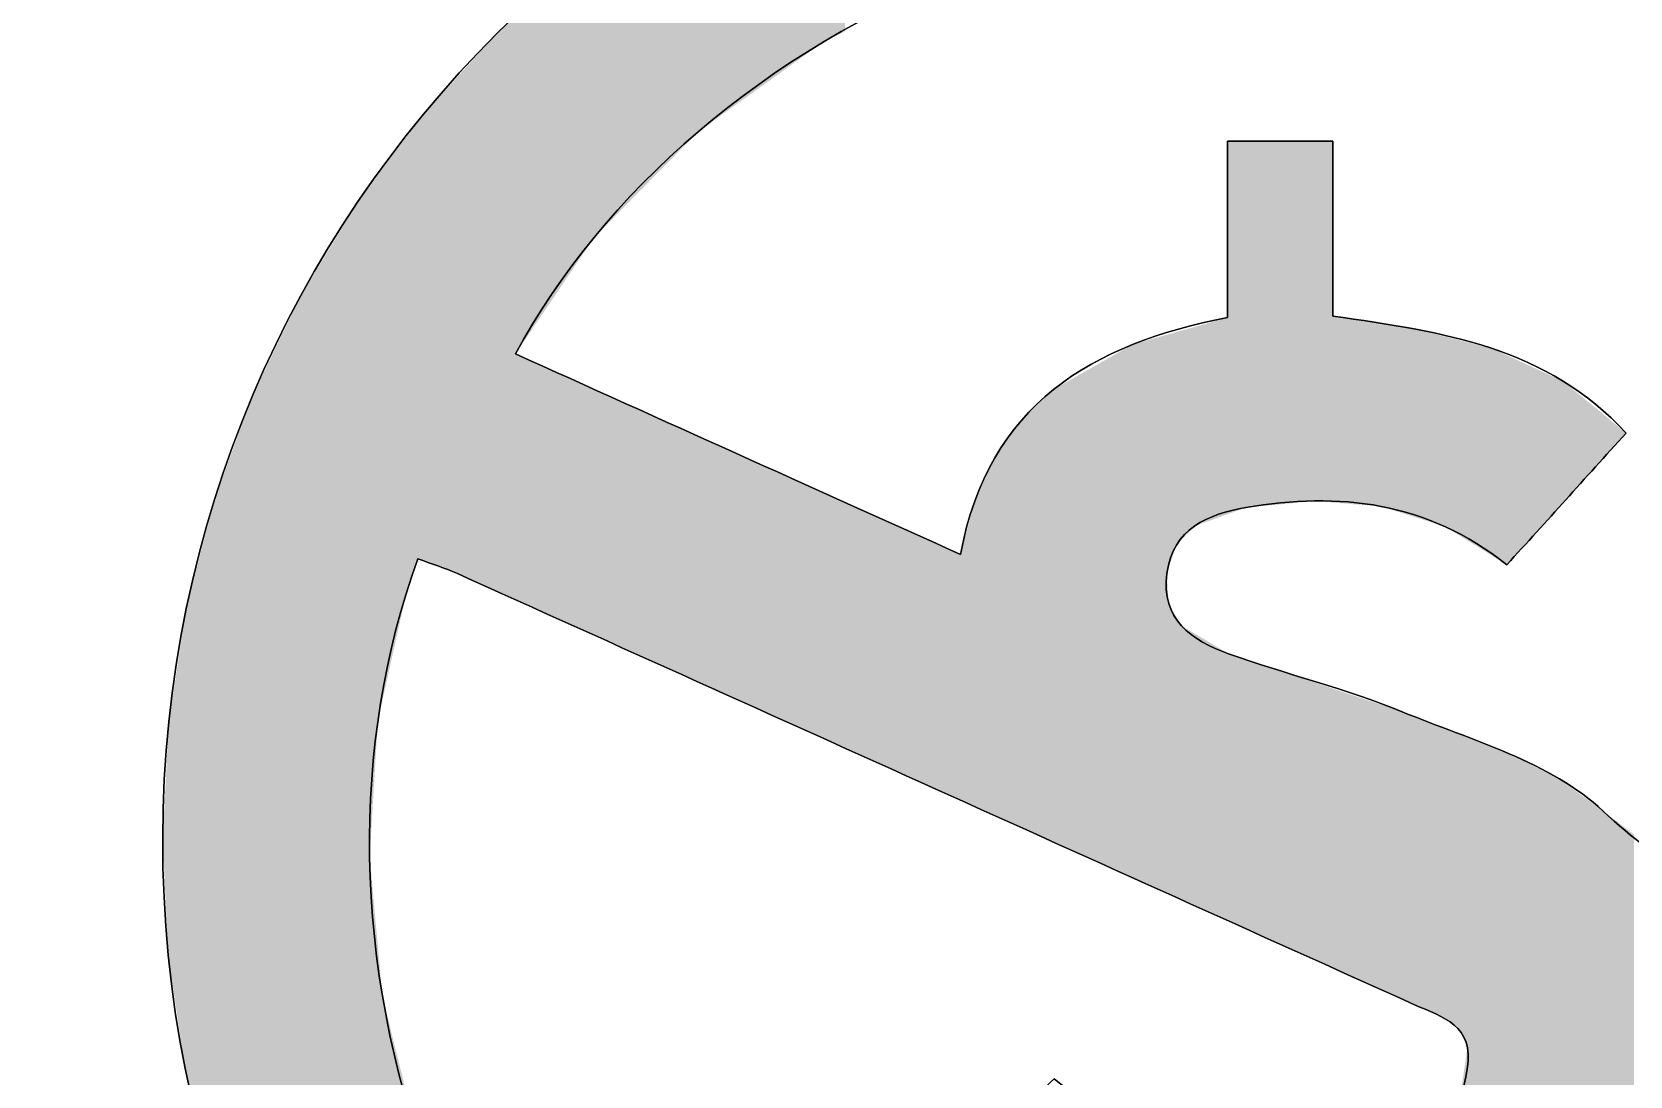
# Model space of a CAD drawing. Extents: x -255 to 680, y -360 to 140.
# Drawn here: x 93.26 to 103.95, y -320.7 to -313.72 of the extents above; entities that cross this region are included whole.
import ezdxf

# ---------------------------------------------------------------- set-up
doc = ezdxf.new("R2010")
doc.units = 0
doc.layers.add('CALQUE_1', color=7, linetype='CONTINUOUS')

# ---------------------------------------------------------------- blocks, each defined once
blk = doc.blocks.new('*U26')
at = {"layer": 'CALQUE_1', "color": 7}
for points in [[(98.558, -313.785), (98.229, -312.376), (98.558, -312.218)], [(98.558, -313.785), (98.558, -312.218), (98.702, -313.715)], [(98.085, -314.124), (97.716, -312.673), (98.085, -312.449)], [(98.124, -314.096), (98.085, -312.449), (98.124, -312.426)], [(98.085, -314.124), (98.085, -312.449), (98.124, -314.096)], [(98.229, -314.021), (98.124, -312.426), (98.229, -312.376)], [(98.124, -314.096), (98.124, -312.426), (98.229, -314.021)], [(98.229, -314.021), (98.229, -312.376), (98.558, -313.785)], [(97.716, -314.389), (97.497, -312.805), (97.716, -312.673)], [(97.716, -314.389), (97.716, -312.673), (98.085, -314.124)], [(97.401, -314.708), (97.02, -313.161), (97.401, -312.877)], [(97.461, -314.648), (97.401, -312.877), (97.461, -312.832)], [(97.401, -314.708), (97.401, -312.877), (97.461, -314.648)], [(97.497, -314.611), (97.461, -312.832), (97.497, -312.805)], [(97.461, -314.648), (97.461, -312.832), (97.497, -314.611)], [(97.497, -314.611), (97.497, -312.805), (97.716, -314.389)], [(97.02, -315.096), (96.911, -313.242), (97.02, -313.161)], [(97.02, -315.096), (97.02, -313.161), (97.401, -314.708)], [(96.878, -315.306), (96.728, -313.408), (96.878, -313.272)], [(96.911, -315.257), (96.878, -313.272), (96.911, -313.242)], [(96.878, -315.306), (96.878, -313.272), (96.911, -315.257)], [(96.911, -315.257), (96.911, -313.242), (97.02, -315.096)], [(96.728, -315.528), (96.506, -313.609), (96.728, -313.408)], [(96.728, -315.528), (96.728, -313.408), (96.878, -315.306)], [(96.494, -317.517), (96.37, -313.732), (96.494, -313.62)], [(96.506, -315.856), (96.494, -313.62), (96.506, -313.609)], [(96.494, -315.874), (96.494, -313.62), (96.506, -315.856)], [(96.506, -315.856), (96.506, -313.609), (96.728, -315.528)], [(96.37, -317.462), (96.34, -313.765), (96.37, -313.732)], [(96.37, -317.462), (96.37, -313.732), (96.494, -317.517)], [(96.34, -317.448), (96.206, -313.912), (96.34, -313.765)], [(96.34, -317.448), (96.34, -313.765), (96.37, -317.462)], [(96.156, -317.365), (96.105, -314.023), (96.156, -313.967)], [(96.206, -317.387), (96.156, -313.967), (96.206, -313.912)], [(96.156, -317.365), (96.156, -313.967), (96.206, -317.387)], [(96.206, -317.387), (96.206, -313.912), (96.34, -317.448)], [(96.066, -317.325), (96.008, -314.129), (96.066, -314.066)], [(96.094, -317.337), (96.066, -314.066), (96.094, -314.035)], [(96.066, -317.325), (96.066, -314.066), (96.094, -317.337)], [(96.101, -317.34), (96.094, -314.035), (96.101, -314.027)], [(96.094, -317.337), (96.094, -314.035), (96.101, -317.34)], [(96.105, -317.342), (96.101, -314.027), (96.105, -314.023)], [(96.101, -317.34), (96.101, -314.027), (96.105, -317.342)], [(96.105, -317.342), (96.105, -314.023), (96.156, -317.365)], [(96.008, -317.303), (95.891, -314.257), (96.008, -314.129)], [(96.008, -317.303), (96.008, -314.129), (96.066, -317.325)], [(95.862, -317.252), (95.852, -314.306), (95.862, -314.293)], [(95.879, -317.258), (95.862, -314.293), (95.879, -314.271)], [(95.862, -317.252), (95.862, -314.293), (95.879, -317.258)], [(95.891, -317.262), (95.879, -314.271), (95.891, -314.257)], [(95.879, -317.258), (95.879, -314.271), (95.891, -317.262)], [(95.891, -317.262), (95.891, -314.257), (96.008, -317.303)], [(95.831, -317.273), (95.763, -314.426), (95.831, -314.335)], [(95.832, -317.271), (95.831, -314.335), (95.832, -314.333)], [(95.831, -317.273), (95.831, -314.335), (95.832, -317.271)], [(95.848, -317.246), (95.832, -314.333), (95.848, -314.312)], [(95.832, -317.271), (95.832, -314.333), (95.848, -317.246)], [(95.852, -317.248), (95.848, -314.312), (95.852, -314.306)], [(95.848, -317.246), (95.848, -314.312), (95.852, -317.248)], [(95.852, -317.248), (95.852, -314.306), (95.862, -317.252)], [(95.763, -317.478), (95.604, -314.637), (95.763, -314.426)], [(95.763, -317.478), (95.763, -314.426), (95.831, -317.273)], [(101.256, -316.946), (101.256, -314.451), (101.263, -316.943)], [(101.263, -316.943), (101.256, -314.451), (101.263, -314.451)], [(101.263, -316.943), (101.263, -314.451), (101.272, -316.94)], [(101.272, -316.94), (101.263, -314.451), (101.272, -314.451)], [(101.272, -316.94), (101.272, -314.451), (101.308, -316.927)], [(101.308, -316.927), (101.272, -314.451), (101.308, -314.451)], [(101.308, -316.927), (101.308, -314.451), (101.379, -316.901)], [(101.379, -316.901), (101.308, -314.451), (101.379, -314.451)], [(101.379, -316.901), (101.379, -314.451), (101.573, -316.883)], [(101.573, -316.883), (101.379, -314.451), (101.573, -314.451)], [(101.573, -316.883), (101.573, -314.451), (101.586, -316.882)], [(101.586, -316.882), (101.573, -314.451), (101.586, -314.451)], [(101.586, -316.882), (101.586, -314.451), (101.705, -316.87)], [(101.705, -316.87), (101.586, -314.451), (101.705, -314.451)], [(101.705, -316.87), (101.705, -314.451), (101.725, -316.868)], [(101.725, -316.868), (101.705, -314.451), (101.725, -314.451)], [(101.725, -316.868), (101.725, -314.451), (101.754, -316.865)], [(101.754, -316.865), (101.725, -314.451), (101.754, -314.451)], [(101.754, -316.865), (101.754, -314.451), (101.838, -316.857)], [(101.838, -316.857), (101.754, -314.451), (101.838, -314.451)], [(101.838, -316.857), (101.838, -314.451), (101.903, -316.863)], [(101.903, -316.863), (101.838, -314.451), (101.903, -314.451)], [(101.903, -316.863), (101.903, -314.451), (101.945, -316.866)], [(101.945, -316.866), (101.903, -314.451), (101.945, -314.451)], [(101.945, -316.866), (101.945, -314.451), (101.951, -316.867)], [(101.951, -316.867), (101.945, -314.451), (101.951, -314.451)], [(101.951, -316.867), (101.951, -314.451), (101.96, -316.867)], [(101.96, -316.867), (101.951, -314.451), (101.96, -314.451)], [(95.573, -318.337), (95.519, -314.751), (95.573, -314.68)], [(95.604, -318.193), (95.573, -314.68), (95.604, -314.637)], [(95.573, -318.337), (95.573, -314.68), (95.604, -318.193)], [(95.604, -318.193), (95.604, -314.637), (95.763, -317.478)], [(95.519, -323.519), (95.441, -314.856), (95.519, -314.751)], [(95.519, -319.241), (95.519, -314.751), (95.573, -318.337)], [(95.418, -323.382), (95.059, -315.483), (95.418, -314.894)], [(95.441, -323.413), (95.418, -314.894), (95.441, -314.856)], [(95.418, -323.382), (95.418, -314.894), (95.441, -323.413)], [(95.441, -323.413), (95.441, -314.856), (95.519, -323.519)], [(95.04, -322.752), (94.738, -316.147), (95.04, -315.523)], [(95.059, -322.784), (95.04, -315.523), (95.059, -315.483)], [(95.04, -322.752), (95.04, -315.523), (95.059, -322.784)], [(95.059, -322.784), (95.059, -315.483), (95.418, -323.382)], [(101.148, -316.985), (101.064, -315.686), (101.148, -315.662)], [(101.153, -316.983), (101.148, -315.662), (101.153, -315.66)], [(101.148, -316.985), (101.148, -315.662), (101.153, -316.983)], [(101.216, -316.96), (101.153, -315.66), (101.216, -315.642)], [(101.153, -316.983), (101.153, -315.66), (101.216, -316.96)], [(101.225, -316.957), (101.216, -315.642), (101.225, -315.64)], [(101.216, -316.96), (101.216, -315.642), (101.225, -316.957)], [(101.231, -316.955), (101.225, -315.64), (101.231, -315.638)], [(101.225, -316.957), (101.225, -315.64), (101.231, -316.955)], [(101.256, -316.946), (101.231, -315.638), (101.256, -315.631)], [(101.231, -316.955), (101.231, -315.638), (101.256, -316.946)], [(101.96, -316.867), (101.96, -315.622), (101.964, -316.868)], [(101.964, -316.868), (101.96, -315.622), (101.964, -315.623)], [(101.964, -316.868), (101.964, -315.623), (102.05, -316.875)], [(102.05, -316.875), (101.964, -315.623), (102.05, -315.636)], [(102.05, -316.875), (102.05, -315.636), (102.098, -316.879)], [(102.098, -316.879), (102.05, -315.636), (102.098, -315.644)], [(102.098, -316.879), (102.098, -315.644), (102.106, -316.879)], [(102.106, -316.879), (102.098, -315.644), (102.106, -315.645)], [(102.106, -316.879), (102.106, -315.645), (102.284, -316.894)], [(102.284, -316.894), (102.106, -315.645), (102.284, -315.672)], [(102.284, -316.894), (102.284, -315.672), (102.314, -316.904)], [(102.314, -316.904), (102.284, -315.672), (102.314, -315.677)], [(102.314, -316.904), (102.314, -315.677), (102.335, -316.91)], [(102.335, -316.91), (102.314, -315.677), (102.335, -315.68)], [(102.335, -316.91), (102.335, -315.68), (102.366, -316.92)], [(102.366, -316.92), (102.335, -315.68), (102.366, -315.685)], [(100.85, -319.479), (100.656, -315.801), (100.85, -315.746)], [(100.862, -317.305), (100.85, -315.746), (100.862, -315.743)], [(100.85, -317.341), (100.85, -315.746), (100.862, -317.305)], [(100.914, -317.153), (100.862, -315.743), (100.914, -315.728)], [(100.862, -317.305), (100.862, -315.743), (100.914, -317.153)], [(100.928, -317.139), (100.914, -315.728), (100.928, -315.724)], [(100.914, -317.153), (100.914, -315.728), (100.928, -317.139)], [(100.949, -317.116), (100.928, -315.724), (100.949, -315.718)], [(100.928, -317.139), (100.928, -315.724), (100.949, -317.116)], [(100.975, -317.089), (100.949, -315.718), (100.975, -315.711)], [(100.949, -317.116), (100.949, -315.718), (100.975, -317.089)], [(101.035, -317.026), (100.975, -315.711), (101.035, -315.694)], [(100.975, -317.089), (100.975, -315.711), (101.035, -317.026)], [(101.064, -317.015), (101.035, -315.694), (101.064, -315.686)], [(101.035, -317.026), (101.035, -315.694), (101.064, -317.015)], [(101.064, -317.015), (101.064, -315.686), (101.148, -316.985)], [(102.366, -316.92), (102.366, -315.685), (102.423, -316.938)], [(102.423, -316.938), (102.366, -315.685), (102.423, -315.694)], [(102.423, -316.938), (102.423, -315.694), (102.456, -316.949)], [(102.456, -316.949), (102.423, -315.694), (102.456, -315.699)], [(102.456, -316.949), (102.456, -315.699), (102.484, -316.958)], [(102.484, -316.958), (102.456, -315.699), (102.484, -315.704)], [(102.484, -316.958), (102.484, -315.704), (102.486, -316.958)], [(102.486, -316.958), (102.484, -315.704), (102.486, -315.704)], [(102.486, -316.958), (102.486, -315.704), (102.505, -316.964)], [(102.505, -316.964), (102.486, -315.704), (102.505, -315.707)], [(102.505, -316.964), (102.505, -315.707), (102.509, -316.966)], [(102.509, -316.966), (102.505, -315.707), (102.509, -315.708)], [(102.509, -316.966), (102.509, -315.708), (102.517, -316.968)], [(102.517, -316.968), (102.509, -315.708), (102.517, -315.71)], [(102.517, -316.968), (102.517, -315.71), (102.533, -316.973)], [(102.533, -316.973), (102.517, -315.71), (102.533, -315.714)], [(102.533, -316.973), (102.533, -315.714), (102.534, -316.973)], [(102.534, -316.973), (102.533, -315.714), (102.534, -315.714)], [(102.534, -316.973), (102.534, -315.714), (102.596, -316.993)], [(102.596, -316.993), (102.534, -315.714), (102.596, -315.73)], [(102.596, -316.993), (102.596, -315.73), (102.633, -317.005)], [(102.633, -317.005), (102.596, -315.73), (102.633, -315.739)], [(102.633, -317.005), (102.633, -315.739), (102.694, -317.024)], [(102.694, -317.024), (102.633, -315.739), (102.694, -315.754)], [(102.694, -317.024), (102.694, -315.754), (102.713, -317.03)], [(102.713, -317.03), (102.694, -315.754), (102.713, -315.759)], [(102.713, -317.03), (102.713, -315.759), (102.714, -317.031)], [(102.714, -317.031), (102.713, -315.759), (102.714, -315.759)], [(102.714, -317.031), (102.714, -315.759), (102.808, -317.089)], [(102.808, -317.089), (102.714, -315.759), (102.808, -315.783)], [(102.808, -317.089), (102.808, -315.783), (102.81, -317.09)], [(102.81, -317.09), (102.808, -315.783), (102.81, -315.783)], [(102.81, -317.09), (102.81, -315.783), (102.86, -317.121)], [(102.86, -317.121), (102.81, -315.783), (102.86, -315.796)], [(96.494, -317.517), (96.494, -315.874), (96.506, -317.523)], [(96.506, -317.523), (96.494, -315.874), (96.506, -315.88)], [(96.506, -317.523), (96.506, -315.88), (96.728, -317.622)], [(96.728, -317.622), (96.506, -315.88), (96.728, -315.98)], [(100.572, -319.354), (100.262, -316.015), (100.572, -315.839)], [(100.587, -319.361), (100.572, -315.839), (100.587, -315.83)], [(100.572, -319.354), (100.572, -315.839), (100.587, -319.361)], [(100.621, -319.376), (100.587, -315.83), (100.621, -315.811)], [(100.587, -319.361), (100.587, -315.83), (100.621, -319.376)], [(100.656, -319.392), (100.621, -315.811), (100.656, -315.801)], [(100.621, -319.376), (100.621, -315.811), (100.656, -319.392)], [(100.656, -319.392), (100.656, -315.801), (100.85, -319.479)], [(102.86, -317.121), (102.86, -315.796), (102.912, -317.153)], [(102.912, -317.153), (102.86, -315.796), (102.912, -315.809)], [(102.912, -317.153), (102.912, -315.809), (103.021, -317.22)], [(103.021, -317.22), (102.912, -315.809), (103.021, -315.836)], [(103.021, -317.22), (103.021, -315.836), (103.124, -317.284)], [(103.124, -317.284), (103.021, -315.836), (103.124, -315.884)], [(103.124, -317.284), (103.124, -315.884), (103.139, -317.268)], [(103.139, -317.268), (103.124, -315.884), (103.139, -315.89)], [(103.139, -317.268), (103.139, -315.89), (103.243, -317.153)], [(103.243, -317.153), (103.139, -315.89), (103.243, -315.938)], [(96.728, -317.622), (96.728, -315.98), (96.878, -317.69)], [(96.878, -317.69), (96.728, -315.98), (96.878, -316.047)], [(103.243, -317.153), (103.243, -315.938), (103.249, -317.146)], [(103.249, -317.146), (103.243, -315.938), (103.249, -315.941)], [(103.249, -317.146), (103.249, -315.941), (103.291, -317.1)], [(103.291, -317.1), (103.249, -315.941), (103.291, -315.96)], [(103.291, -317.1), (103.291, -315.96), (103.323, -317.064)], [(103.323, -317.064), (103.291, -315.96), (103.323, -315.975)], [(103.323, -317.064), (103.323, -315.975), (103.476, -316.895)], [(103.476, -316.895), (103.323, -315.975), (103.476, -316.045)], [(96.878, -317.69), (96.878, -316.047), (96.911, -317.705)], [(96.911, -317.705), (96.878, -316.047), (96.911, -316.062)], [(96.911, -317.705), (96.911, -316.062), (97.02, -317.754)], [(97.02, -317.754), (96.911, -316.062), (97.02, -316.111)], [(97.02, -317.754), (97.02, -316.111), (97.401, -317.926)], [(97.401, -317.926), (97.02, -316.111), (97.401, -316.283)], [(100.097, -319.14), (100.092, -316.112), (100.097, -316.109)], [(100.173, -319.174), (100.097, -316.109), (100.173, -316.066)], [(100.097, -319.14), (100.097, -316.109), (100.173, -319.174)], [(100.179, -319.177), (100.173, -316.066), (100.179, -316.062)], [(100.173, -319.174), (100.173, -316.066), (100.179, -319.177)], [(100.219, -319.195), (100.179, -316.062), (100.219, -316.04)], [(100.179, -319.177), (100.179, -316.062), (100.219, -319.195)], [(100.262, -319.214), (100.219, -316.04), (100.262, -316.015)], [(100.219, -319.195), (100.219, -316.04), (100.262, -319.214)], [(100.262, -319.214), (100.262, -316.015), (100.572, -319.354)], [(103.476, -316.895), (103.476, -316.045), (103.497, -316.872)], [(103.497, -316.872), (103.476, -316.045), (103.497, -316.054)], [(103.497, -316.872), (103.497, -316.054), (103.517, -316.849)], [(103.517, -316.849), (103.497, -316.054), (103.517, -316.072)], [(103.517, -316.849), (103.517, -316.072), (103.717, -316.629)], [(103.717, -316.629), (103.517, -316.072), (103.717, -316.235)], [(94.722, -322.085), (94.481, -316.847), (94.722, -316.19)], [(94.738, -322.118), (94.722, -316.19), (94.738, -316.147)], [(94.722, -322.085), (94.722, -316.19), (94.738, -322.118)], [(94.738, -322.118), (94.738, -316.147), (95.04, -322.752)], [(100.044, -319.116), (99.877, -316.318), (100.044, -316.157)], [(100.092, -319.138), (100.044, -316.157), (100.092, -316.112)], [(100.044, -319.116), (100.044, -316.157), (100.092, -319.138)], [(100.092, -319.138), (100.092, -316.112), (100.097, -319.14)], [(97.401, -317.926), (97.401, -316.283), (97.461, -317.953)], [(97.461, -317.953), (97.401, -316.283), (97.461, -316.31)], [(97.461, -317.953), (97.461, -316.31), (97.497, -317.969)], [(97.497, -317.969), (97.461, -316.31), (97.497, -316.326)], [(99.877, -319.041), (99.737, -316.515), (99.877, -316.318)], [(99.877, -319.041), (99.877, -316.318), (100.044, -319.116)], [(103.717, -316.629), (103.717, -316.235), (103.768, -316.572)], [(103.768, -316.572), (103.717, -316.235), (103.768, -316.277)], [(103.768, -316.572), (103.768, -316.277), (103.921, -316.403)], [(97.497, -317.969), (97.497, -316.326), (97.716, -318.068)], [(97.716, -318.068), (97.497, -316.326), (97.716, -316.425)], [(97.716, -318.068), (97.716, -316.425), (98.085, -318.234)], [(98.085, -318.234), (97.716, -316.425), (98.085, -316.591)], [(99.735, -318.977), (99.699, -316.568), (99.735, -316.517)], [(99.737, -318.978), (99.735, -316.517), (99.737, -316.515)], [(99.735, -318.977), (99.735, -316.517), (99.737, -318.978)], [(99.737, -318.978), (99.737, -316.515), (99.877, -319.041)], [(98.085, -318.234), (98.085, -316.591), (98.124, -318.251)], [(98.124, -318.251), (98.085, -316.591), (98.124, -316.609)], [(98.124, -318.251), (98.124, -316.609), (98.229, -318.299)], [(98.229, -318.299), (98.124, -316.609), (98.229, -316.656)], [(99.699, -318.961), (99.563, -316.865), (99.699, -316.568)], [(99.699, -318.961), (99.699, -316.568), (99.735, -318.977)], [(98.229, -318.299), (98.229, -316.656), (98.558, -318.447)], [(98.558, -318.447), (98.229, -316.656), (98.558, -316.804)], [(94.481, -321.416), (94.469, -316.892), (94.481, -316.847)], [(94.481, -321.416), (94.481, -316.847), (94.722, -322.085)], [(98.558, -318.447), (98.558, -316.804), (98.702, -318.512)], [(98.702, -318.512), (98.558, -316.804), (98.702, -316.869)], [(94.469, -321.384), (94.292, -317.577), (94.469, -316.892)], [(94.469, -321.384), (94.469, -316.892), (94.481, -321.416)], [(98.702, -318.512), (98.702, -316.869), (98.748, -318.532)], [(98.748, -318.532), (98.702, -316.869), (98.748, -316.89)], [(98.748, -318.532), (98.748, -316.89), (98.79, -318.551)], [(98.79, -318.551), (98.748, -316.89), (98.79, -316.909)], [(98.79, -318.551), (98.79, -316.909), (99.199, -318.735)], [(99.199, -318.735), (98.79, -316.909), (99.199, -317.093)], [(99.563, -318.899), (99.524, -317.014), (99.563, -316.865)], [(99.563, -318.899), (99.563, -316.865), (99.699, -318.961)], [(99.524, -318.882), (99.489, -317.145), (99.524, -317.014)], [(99.524, -318.882), (99.524, -317.014), (99.563, -318.899)], [(99.199, -318.735), (99.199, -317.093), (99.202, -318.737)], [(99.202, -318.737), (99.199, -317.093), (99.202, -317.094)], [(99.202, -318.737), (99.202, -317.094), (99.213, -318.742)], [(99.213, -318.742), (99.202, -317.094), (99.213, -317.099)], [(99.213, -318.742), (99.213, -317.099), (99.246, -318.757)], [(99.246, -318.757), (99.213, -317.099), (99.246, -317.114)], [(99.246, -318.757), (99.246, -317.114), (99.305, -318.783)], [(99.305, -318.783), (99.246, -317.114), (99.305, -317.141)], [(99.305, -318.783), (99.305, -317.141), (99.306, -318.784)], [(99.306, -318.784), (99.305, -317.141), (99.306, -317.141)], [(99.306, -318.784), (99.306, -317.141), (99.337, -318.798)], [(99.337, -318.798), (99.306, -317.141), (99.337, -317.155)], [(99.337, -318.798), (99.337, -317.155), (99.445, -318.846)], [(99.445, -318.846), (99.337, -317.155), (99.445, -317.204)], [(99.489, -318.866), (99.471, -317.215), (99.489, -317.145)], [(99.489, -318.866), (99.489, -317.145), (99.524, -318.882)], [(99.445, -318.846), (99.445, -317.204), (99.471, -318.858)], [(99.471, -318.858), (99.445, -317.204), (99.471, -317.215)], [(99.471, -318.858), (99.471, -317.215), (99.489, -318.866)], [(100.85, -319.479), (100.85, -317.341), (100.862, -319.485)], [(100.862, -319.485), (100.85, -317.341), (100.862, -317.542)], [(94.292, -320.683), (94.285, -317.627), (94.292, -317.577)], [(94.292, -320.683), (94.292, -317.577), (94.469, -321.384)], [(100.862, -319.485), (100.862, -317.542), (100.914, -319.508)], [(100.914, -319.508), (100.862, -317.542), (100.914, -317.632)], [(94.285, -320.652), (94.176, -318.333), (94.285, -317.627)], [(94.285, -320.652), (94.285, -317.627), (94.292, -320.683)], [(100.914, -319.508), (100.914, -317.632), (100.928, -319.514)], [(100.928, -319.514), (100.914, -317.632), (100.928, -317.655)], [(100.928, -319.514), (100.928, -317.655), (100.949, -319.524)], [(100.949, -319.524), (100.928, -317.655), (100.949, -317.692)], [(100.949, -319.524), (100.949, -317.692), (100.975, -319.535)], [(100.975, -319.535), (100.949, -317.692), (100.975, -317.708)], [(100.975, -319.535), (100.975, -317.708), (101.035, -319.562)], [(101.035, -319.562), (100.975, -317.708), (101.035, -317.743)], [(101.035, -319.562), (101.035, -317.743), (101.064, -319.575)], [(101.064, -319.575), (101.035, -317.743), (101.064, -317.76)], [(101.064, -319.575), (101.064, -317.76), (101.148, -319.613)], [(101.148, -319.613), (101.064, -317.76), (101.148, -317.81)], [(101.148, -319.613), (101.148, -317.81), (101.153, -319.616)], [(101.153, -319.616), (101.148, -317.81), (101.153, -317.814)], [(101.153, -319.616), (101.153, -317.814), (101.216, -319.644)], [(101.216, -319.644), (101.153, -317.814), (101.216, -317.851)], [(101.216, -319.644), (101.216, -317.851), (101.225, -319.648)], [(101.225, -319.648), (101.216, -317.851), (101.225, -317.856)], [(101.225, -319.648), (101.225, -317.856), (101.231, -319.651)], [(101.231, -319.651), (101.225, -317.856), (101.231, -317.86)], [(101.231, -319.651), (101.231, -317.86), (101.256, -319.662)], [(101.256, -319.662), (101.231, -317.86), (101.256, -317.875)], [(101.256, -319.662), (101.256, -317.875), (101.263, -319.665)], [(101.263, -319.665), (101.256, -317.875), (101.263, -317.879)], [(101.263, -319.665), (101.263, -317.879), (101.272, -319.669)], [(101.272, -319.669), (101.263, -317.879), (101.272, -317.882)], [(101.272, -319.669), (101.272, -317.882), (101.308, -319.685)], [(101.308, -319.685), (101.272, -317.882), (101.308, -317.894)], [(101.308, -319.685), (101.308, -317.894), (101.379, -319.717)], [(101.379, -319.717), (101.308, -317.894), (101.379, -317.917)], [(101.379, -319.717), (101.379, -317.917), (101.573, -319.804)], [(101.573, -319.804), (101.379, -317.917), (101.573, -317.982)], [(101.573, -319.804), (101.573, -317.982), (101.586, -319.81)], [(101.586, -319.81), (101.573, -317.982), (101.586, -317.986)], [(101.586, -319.81), (101.586, -317.986), (101.705, -319.864)], [(101.705, -319.864), (101.586, -317.986), (101.705, -318.026)], [(101.705, -319.864), (101.705, -318.026), (101.725, -319.873)], [(101.725, -319.873), (101.705, -318.026), (101.725, -318.033)], [(101.725, -319.873), (101.725, -318.033), (101.754, -319.886)], [(101.754, -319.886), (101.725, -318.033), (101.754, -318.043)], [(101.754, -319.886), (101.754, -318.043), (101.838, -319.924)], [(101.838, -319.924), (101.754, -318.043), (101.838, -318.071)], [(101.838, -319.924), (101.838, -318.071), (101.903, -319.953)], [(101.903, -319.953), (101.838, -318.071), (101.903, -318.092)], [(101.903, -319.953), (101.903, -318.092), (101.945, -319.972)], [(101.945, -319.972), (101.903, -318.092), (101.945, -318.106)], [(101.945, -319.972), (101.945, -318.106), (101.951, -319.975)], [(101.951, -319.975), (101.945, -318.106), (101.951, -318.108)], [(101.951, -319.975), (101.951, -318.108), (101.96, -319.979)], [(101.96, -319.979), (101.951, -318.108), (101.96, -318.111)], [(101.96, -319.979), (101.96, -318.111), (101.964, -319.981)], [(101.964, -319.981), (101.96, -318.111), (101.964, -318.113)], [(101.964, -319.981), (101.964, -318.113), (102.05, -320.02)], [(102.05, -320.02), (101.964, -318.113), (102.05, -318.142)], [(102.05, -320.02), (102.05, -318.142), (102.098, -320.041)], [(102.098, -320.041), (102.05, -318.142), (102.098, -318.157)], [(102.098, -320.041), (102.098, -318.157), (102.106, -320.045)], [(102.106, -320.045), (102.098, -318.157), (102.106, -318.16)], [(102.106, -320.045), (102.106, -318.16), (102.284, -320.125)], [(102.284, -320.125), (102.106, -318.16), (102.284, -318.219)], [(102.284, -320.125), (102.284, -318.219), (102.314, -320.138)], [(102.314, -320.138), (102.284, -318.219), (102.314, -318.229)], [(102.314, -320.138), (102.314, -318.229), (102.335, -320.148)], [(102.335, -320.148), (102.314, -318.229), (102.335, -318.236)], [(102.335, -320.148), (102.335, -318.236), (102.366, -320.162)], [(102.366, -320.162), (102.335, -318.236), (102.366, -318.247)], [(102.366, -320.162), (102.366, -318.247), (102.423, -320.187)], [(102.423, -320.187), (102.366, -318.247), (102.423, -318.266)], [(94.176, -319.92), (94.172, -318.407), (94.176, -318.333)], [(94.176, -319.92), (94.176, -318.333), (94.285, -320.652)], [(102.423, -320.187), (102.423, -318.266), (102.456, -320.202)], [(102.456, -320.202), (102.423, -318.266), (102.456, -318.279)], [(102.456, -320.202), (102.456, -318.279), (102.484, -320.215)], [(102.484, -320.215), (102.456, -318.279), (102.484, -318.29)], [(102.484, -320.215), (102.484, -318.29), (102.486, -320.215)], [(102.486, -320.215), (102.484, -318.29), (102.486, -318.29)], [(102.486, -320.215), (102.486, -318.29), (102.505, -320.224)], [(102.505, -320.224), (102.486, -318.29), (102.505, -318.298)], [(102.505, -320.224), (102.505, -318.298), (102.509, -320.226)], [(102.509, -320.226), (102.505, -318.298), (102.509, -318.3)], [(102.509, -320.226), (102.509, -318.3), (102.517, -320.23)], [(102.517, -320.23), (102.509, -318.3), (102.517, -318.303)], [(102.517, -320.23), (102.517, -318.303), (102.533, -320.237)], [(102.533, -320.237), (102.517, -318.303), (102.533, -318.309)], [(102.533, -320.237), (102.533, -318.309), (102.534, -320.237)], [(102.534, -320.237), (102.533, -318.309), (102.534, -318.309)], [(102.534, -320.237), (102.534, -318.309), (102.596, -320.263)], [(102.596, -320.263), (102.534, -318.309), (102.596, -318.334)], [(102.596, -320.263), (102.596, -318.334), (102.633, -320.281)], [(102.633, -320.281), (102.596, -318.334), (102.633, -318.349)], [(102.633, -320.281), (102.633, -318.349), (102.694, -320.311)], [(102.694, -320.311), (102.633, -318.349), (102.694, -318.372)], [(94.172, -319.894), (94.135, -319.113), (94.172, -318.407)], [(94.172, -319.894), (94.172, -318.407), (94.176, -319.92)], [(102.694, -320.311), (102.694, -318.372), (102.713, -320.32)], [(102.713, -320.32), (102.694, -318.372), (102.713, -318.38)], [(102.713, -320.32), (102.713, -318.38), (102.714, -320.32)], [(102.714, -320.32), (102.713, -318.38), (102.714, -318.38)], [(102.714, -320.32), (102.714, -318.38), (102.808, -320.398)], [(102.808, -320.398), (102.714, -318.38), (102.808, -318.417)], [(102.808, -320.398), (102.808, -318.417), (102.81, -320.401)], [(102.81, -320.401), (102.808, -318.417), (102.81, -318.418)], [(102.81, -320.401), (102.81, -318.418), (102.86, -320.513)], [(102.86, -320.513), (102.81, -318.418), (102.86, -318.438)], [(102.86, -322.348), (102.86, -318.438), (102.912, -322.323)], [(102.912, -322.323), (102.86, -318.438), (102.912, -318.458)], [(102.912, -322.323), (102.912, -318.458), (103.021, -322.271)], [(103.021, -322.271), (102.912, -318.458), (103.021, -318.501)], [(103.021, -322.271), (103.021, -318.501), (103.124, -322.222)], [(103.124, -322.222), (103.021, -318.501), (103.124, -318.542)], [(103.124, -322.222), (103.124, -318.542), (103.139, -322.215)], [(103.139, -322.215), (103.124, -318.542), (103.139, -318.547)], [(103.139, -322.215), (103.139, -318.547), (103.243, -322.165)], [(103.243, -322.165), (103.139, -318.547), (103.243, -318.599)], [(103.243, -322.165), (103.243, -318.599), (103.249, -322.162)], [(103.249, -322.162), (103.243, -318.599), (103.249, -318.602)], [(103.249, -322.162), (103.249, -318.602), (103.291, -322.127)], [(103.291, -322.127), (103.249, -318.602), (103.291, -318.623)], [(103.291, -322.127), (103.291, -318.623), (103.323, -322.101)], [(103.323, -322.101), (103.291, -318.623), (103.323, -318.64)], [(103.323, -322.101), (103.323, -318.64), (103.476, -321.975)], [(103.476, -321.975), (103.323, -318.64), (103.476, -318.716)], [(103.476, -321.975), (103.476, -318.716), (103.497, -321.957)], [(103.497, -321.957), (103.476, -318.716), (103.497, -318.731)], [(103.497, -321.957), (103.497, -318.731), (103.517, -321.94)], [(103.517, -321.94), (103.497, -318.731), (103.517, -318.747)], [(103.517, -321.94), (103.517, -318.747), (103.717, -321.775)], [(103.717, -321.775), (103.517, -318.747), (103.717, -318.894)], [(103.717, -321.775), (103.717, -318.894), (103.768, -321.708)], [(103.768, -321.708), (103.717, -318.894), (103.768, -318.931)], [(103.768, -321.708), (103.768, -318.931), (103.921, -321.504)], [(103.921, -321.504), (103.768, -318.931), (103.921, -319.047)], [(103.921, -321.504), (103.921, -319.047), (103.974, -321.433)], [(103.974, -321.433), (103.921, -319.047), (103.974, -319.087)], [(95.519, -323.519), (95.519, -319.241), (95.573, -323.591)], [(95.573, -323.591), (95.519, -319.241), (95.573, -319.823)], [(95.573, -323.591), (95.573, -319.823), (95.604, -323.634)], [(95.604, -323.634), (95.573, -319.823), (95.604, -320.167)], [(95.604, -323.634), (95.604, -320.167), (95.763, -323.848)], [(95.763, -323.848), (95.604, -320.167), (95.763, -320.808)], [(102.86, -322.348), (102.81, -320.854), (102.86, -320.513)]]:
    blk.add_solid(points, dxfattribs=at)
blk = doc.blocks.new('BLOCK_9')
at = {"layer": 'CALQUE_1'}
for points, knots in [([(128.063, -328.741), (127.915, -328.735), (127.767, -328.723), (127.619, -328.723), (109.955, -328.722), (92.291, -328.723), (74.627, -328.715), (74.323, -328.715), (74.142, -328.8), (73.959, -329.051), (71.296, -332.703), (67.689, -334.455), (63.189, -334.126), (59.482, -333.854), (56.545, -332.082), (54.382, -329.054), (54.213, -328.818), (54.051, -328.701), (53.753, -328.715), (53.147, -328.744), (52.54, -328.735), (51.933, -328.741), (51.933, -320.986), (51.933, -313.232), (51.933, -305.474), (77.31, -305.474), (102.687, -305.474), (128.063, -305.474), (128.063, -313.232), (128.063, -320.986), (128.063, -328.741)], [0, 0, 0, 0, 1, 1, 1, 2, 2, 2, 3, 3, 3, 4, 4, 4, 5, 5, 5, 6, 6, 6, 7, 7, 7, 8, 8, 8, 9, 9, 9, 10, 10, 10, 10]), ([(101.754, -311.515), (97.546, -311.509), (94.145, -314.9), (94.135, -319.113), (94.124, -323.332), (97.503, -326.742), (101.705, -326.754), (105.92, -326.765), (109.329, -323.385), (109.346, -319.179), (109.363, -314.947), (105.969, -311.521), (101.754, -311.515)], [0, 0, 0, 0, 1, 1, 1, 2, 2, 2, 3, 3, 3, 4, 4, 4, 4]), ([(101.754, -311.515), (105.969, -311.521), (109.363, -314.947), (109.346, -319.179), (109.329, -323.385), (105.92, -326.765), (101.705, -326.754), (97.503, -326.742), (94.124, -323.332), (94.135, -319.113), (94.145, -314.9), (97.546, -311.509), (101.754, -311.515)], [0, 0, 0, 0, 1, 1, 1, 2, 2, 2, 3, 3, 3, 4, 4, 4, 4]), ([(101.96, -315.622), (102.701, -315.724), (103.394, -315.832), (103.921, -316.403), (103.643, -316.71), (103.388, -316.992), (103.124, -317.284), (102.589, -316.859), (101.999, -316.796), (101.379, -316.901), (101.125, -316.945), (100.891, -317.043), (100.85, -317.341), (100.808, -317.648), (101.018, -317.791), (101.263, -317.879), (101.647, -318.016), (102.047, -318.111), (102.423, -318.266), (102.888, -318.457), (103.419, -318.603), (103.768, -318.931), (104.153, -319.294), (104.577, -319.52), (105.034, -319.727), (105.908, -320.123), (106.785, -320.513), (107.663, -320.907), (108.515, -318.498), (107.555, -314.838), (104.126, -313.391), (100.876, -312.019), (97.647, -313.73), (96.494, -315.874), (97.473, -316.315), (98.45, -316.756), (99.471, -317.215), (99.653, -316.209), (100.351, -315.807), (101.256, -315.631), (101.256, -315.221), (101.256, -314.842), (101.256, -314.451), (101.508, -314.451), (101.722, -314.451), (101.96, -314.451), (101.96, -314.848), (101.96, -315.217), (101.96, -315.622)], [0, 0, 0, 0, 1, 1, 1, 2, 2, 2, 3, 3, 3, 4, 4, 4, 5, 5, 5, 6, 6, 6, 7, 7, 7, 8, 8, 8, 9, 9, 9, 10, 10, 10, 11, 11, 11, 12, 12, 12, 13, 13, 13, 14, 14, 14, 15, 15, 15, 16, 16, 16, 16]), ([(101.96, -315.622), (101.96, -315.217), (101.96, -314.848), (101.96, -314.451), (101.722, -314.451), (101.508, -314.451), (101.256, -314.451), (101.256, -314.842), (101.256, -315.221), (101.256, -315.631), (100.351, -315.807), (99.653, -316.209), (99.471, -317.215), (98.45, -316.756), (97.473, -316.315), (96.494, -315.874), (97.647, -313.73), (100.876, -312.019), (104.126, -313.391), (107.555, -314.838), (108.515, -318.498), (107.663, -320.907), (106.785, -320.513), (105.908, -320.123), (105.034, -319.727), (104.577, -319.52), (104.153, -319.294), (103.768, -318.931), (103.419, -318.603), (102.888, -318.457), (102.423, -318.266), (102.047, -318.111), (101.647, -318.016), (101.263, -317.879), (101.018, -317.791), (100.808, -317.648), (100.85, -317.341), (100.891, -317.043), (101.125, -316.945), (101.379, -316.901), (101.999, -316.796), (102.589, -316.859), (103.124, -317.284), (103.388, -316.992), (103.643, -316.71), (103.921, -316.403), (103.394, -315.832), (102.701, -315.724), (101.96, -315.622)], [0, 0, 0, 0, 1, 1, 1, 2, 2, 2, 3, 3, 3, 4, 4, 4, 5, 5, 5, 6, 6, 6, 7, 7, 7, 8, 8, 8, 9, 9, 9, 10, 10, 10, 11, 11, 11, 12, 12, 12, 13, 13, 13, 14, 14, 14, 15, 15, 15, 16, 16, 16, 16]), ([(107.075, -322.285), (106.119, -321.855), (105.186, -321.434), (104.239, -321.008), (103.772, -321.964), (103.021, -322.478), (101.951, -322.584), (101.951, -322.949), (101.951, -323.301), (101.951, -323.65), (101.691, -323.65), (101.478, -323.65), (101.225, -323.65), (101.225, -323.251), (101.225, -322.885), (101.225, -322.53), (100.458, -322.35), (99.708, -322.224), (99.183, -321.561), (99.511, -321.26), (99.808, -320.987), (100.097, -320.721), (100.807, -321.313), (101.579, -321.399), (102.405, -321.218), (102.704, -321.152), (102.811, -320.939), (102.858, -320.656), (102.907, -320.359), (102.697, -320.311), (102.506, -320.225), (100.372, -319.265), (98.24, -318.303), (96.106, -317.343), (96.02, -317.304), (95.93, -317.277), (95.842, -317.244), (94.942, -319.705), (95.887, -323.228), (99.064, -324.752), (102.238, -326.274), (105.664, -324.803), (107.075, -322.285)], [0, 0, 0, 0, 1, 1, 1, 2, 2, 2, 3, 3, 3, 4, 4, 4, 5, 5, 5, 6, 6, 6, 7, 7, 7, 8, 8, 8, 9, 9, 9, 10, 10, 10, 11, 11, 11, 12, 12, 12, 13, 13, 13, 14, 14, 14, 14]), ([(107.075, -322.285), (105.664, -324.803), (102.238, -326.274), (99.064, -324.752), (95.887, -323.228), (94.942, -319.705), (95.842, -317.244), (95.93, -317.277), (96.02, -317.304), (96.106, -317.343), (98.24, -318.303), (100.372, -319.265), (102.506, -320.225), (102.697, -320.311), (102.907, -320.359), (102.858, -320.656), (102.811, -320.939), (102.704, -321.152), (102.405, -321.218), (101.579, -321.399), (100.807, -321.313), (100.097, -320.721), (99.808, -320.987), (99.511, -321.26), (99.183, -321.561), (99.708, -322.224), (100.458, -322.35), (101.225, -322.53), (101.225, -322.885), (101.225, -323.251), (101.225, -323.65), (101.478, -323.65), (101.691, -323.65), (101.951, -323.65), (101.951, -323.301), (101.951, -322.949), (101.951, -322.584), (103.021, -322.478), (103.772, -321.964), (104.239, -321.008), (105.186, -321.434), (106.119, -321.855), (107.075, -322.285)], [0, 0, 0, 0, 1, 1, 1, 2, 2, 2, 3, 3, 3, 4, 4, 4, 5, 5, 5, 6, 6, 6, 7, 7, 7, 8, 8, 8, 9, 9, 9, 10, 10, 10, 11, 11, 11, 12, 12, 12, 13, 13, 13, 14, 14, 14, 14])]:
    blk.add_open_spline(points, degree=3, knots=knots, dxfattribs=at)
at = {"layer": 'CALQUE_1', "color": 7}
blk.add_blockref('*U26', (0, 0), dxfattribs=at)
blk = doc.blocks.new('BLOCK_8')
at = {"layer": 'CALQUE_1'}
blk.add_blockref('BLOCK_9', (0, 0), dxfattribs=at)
blk = doc.blocks.new('BLOCK_7')
at = {"layer": 'CALQUE_1'}
blk.add_blockref('BLOCK_8', (0, 0), dxfattribs=at)

msp = doc.modelspace()

# ---------------------------------------------------------------- block references
at = {"layer": 'CALQUE_1'}
msp.add_blockref('BLOCK_7', (0, 0), dxfattribs=at)

doc.saveas('drawing.dxf')
